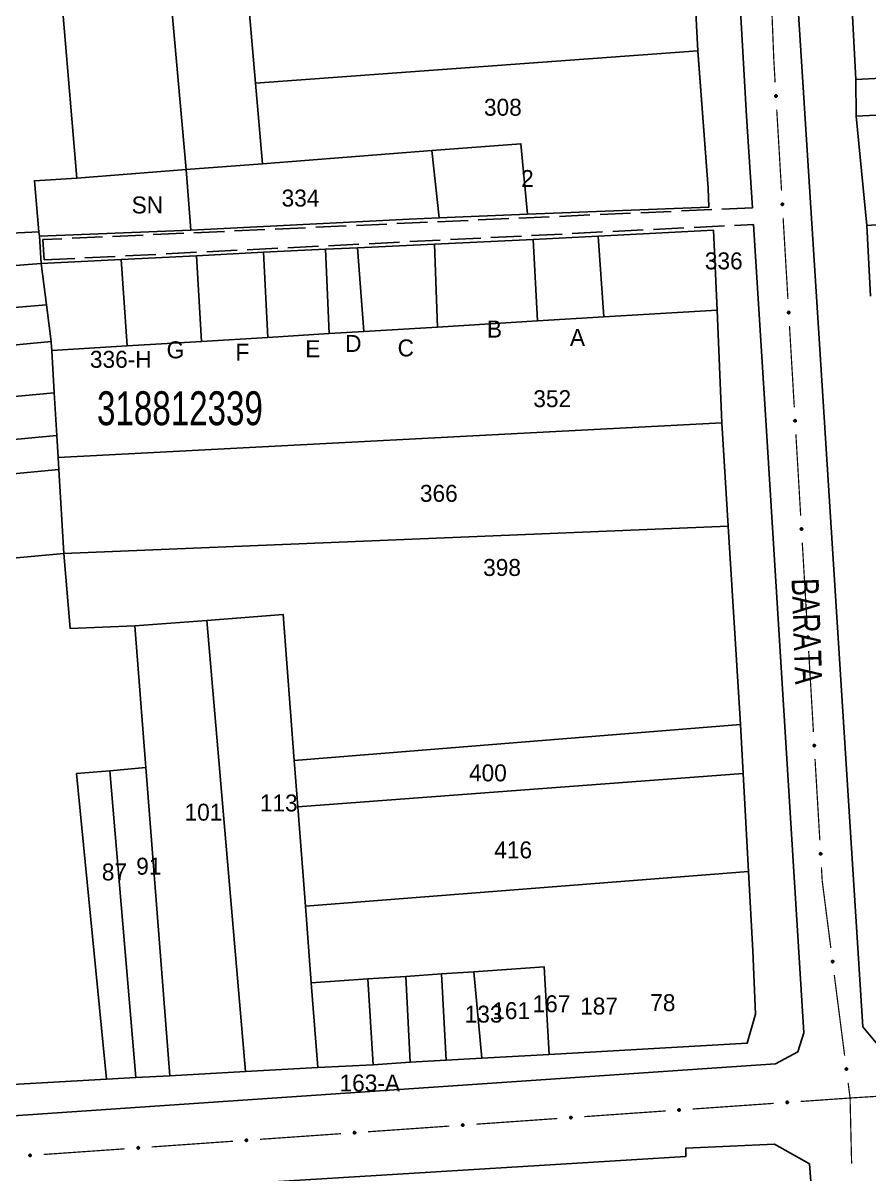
# Model space of a CAD drawing. Extents: x 201053 to 202535, y 4855063 to 4857394.
# Drawn here: x 201298.6 to 201423.5, y 4856446.8 to 4856616.6 of the extents above; entities that cross this region are included whole.
import ezdxf
from ezdxf.enums import TextEntityAlignment as Align

# ---------------------------------------------------------------- set-up
doc = ezdxf.new("R2010")
doc.units = 0
doc.header["$LTSCALE"] = 1.5
doc.header["$MEASUREMENT"] = 0
doc.linetypes.add('TRACO_11', pattern=[8, 3, -1, 3, -1])
for name, color, linetype in [('CD_MALHA_LOTES', 7, 'CONTINUOUS'), ('CD_TXT_QUADRA', 2, 'CONTINUOUS'), ('RU-QUADRA', 210, 'CONTINUOUS'), ('SV-EIXO-RUA-PAV', 20, 'CONTINUOUS'), ('SV-RUA-PAVIM', 7, 'CONTINUOUS'), ('SV-TXT-RUA-PAV', 7, 'CONTINUOUS'), ('Th_NmrPort', 7, 'CONTINUOUS')]:
    doc.layers.add(name, color=color, linetype=linetype)
doc.styles.add('ARIAL', font='ARIAL.SHX')

msp = doc.modelspace()

# ---------------------------------------------------------------- linework, layer by layer
at = {"layer": 'CD_MALHA_LOTES', "linetype": 'Continuous', "flags": 128}
for points in [[(201322.7, 4856594.93), (201316.89, 4856659.83)], [(201397.04, 4856635.07), (201398.23, 4856612.47)], [(201306.59, 4856593.69), (201303.69, 4856628.16)], [(201332.95, 4856607.68), (201331.08, 4856629.34)], [(201421.55, 4856608.23), (201420.93, 4856619.47)], [(201332.95, 4856607.68), (201398.23, 4856612.47)], [(201398.23, 4856612.47), (201398.23, 4856612.43), (201399.73, 4856592.2), (201399.86, 4856589.42), (201373.09, 4856588.35)], [(201421.55, 4856608.23), (201487.4, 4856611.66)], [(201333.98, 4856595.81), (201332.95, 4856607.68)], [(201421.58, 4856602.83), (201421.55, 4856608.23)], [(201421.58, 4856602.83), (201487.72, 4856606.1)], [(201423.13, 4856586.71), (201421.58, 4856602.83)], [(201358.95, 4856597.74), (201333.98, 4856595.81)], [(201358.95, 4856597.74), (201372.1, 4856598.75), (201373.09, 4856588.35)], [(201360.04, 4856587.82), (201358.95, 4856597.74)], [(201322.7, 4856594.93), (201333.98, 4856595.81)], [(201322.7, 4856594.93), (201306.59, 4856593.69)], [(201323.38, 4856586.02), (201322.7, 4856594.93)], [(201300.95, 4856585.78), (201300.31, 4856593.3), (201306.59, 4856593.69)], [(201423.13, 4856586.71), (201521.69, 4856593.53)], [(201360.04, 4856587.82), (201355.64, 4856587.65), (201323.38, 4856586.02)], [(201373.09, 4856588.35), (201360.04, 4856587.82)], [(201272.94, 4856584.42), (201300.95, 4856585.78)], [(201300.95, 4856585.78), (201301.05, 4856585.1)], [(201383.51, 4856585.1), (201400.54, 4856585.98), (201401.05, 4856574.21)], [(201423.71, 4856576.25), (201423.13, 4856586.71)], [(201301.05, 4856585.1), (201301.3, 4856581.09)], [(201347.99, 4856583.42), (201359.37, 4856583.96)], [(201359.37, 4856583.96), (201373.94, 4856584.65)], [(201359.82, 4856571.71), (201359.37, 4856583.96)], [(201373.94, 4856584.65), (201383.51, 4856585.1)], [(201374.58, 4856572.61), (201373.94, 4856584.65)], [(201384.32, 4856573.2), (201383.51, 4856585.1)], [(201313.13, 4856581.68), (201324.23, 4856582.24)], [(201324.23, 4856582.24), (201334.1, 4856582.74)], [(201324.96, 4856569.59), (201324.23, 4856582.24)], [(201334.1, 4856582.74), (201343.27, 4856583.2)], [(201334.74, 4856570.19), (201334.1, 4856582.74)], [(201343.27, 4856583.2), (201347.99, 4856583.42)], [(201343.83, 4856570.74), (201343.27, 4856583.2)], [(201348.95, 4856571.05), (201347.99, 4856583.42)], [(201301.3, 4856581.09), (201197.96, 4856573.07)], [(201301.3, 4856581.09), (201313.13, 4856581.68)], [(201302.08, 4856574.99), (201301.3, 4856581.09)], [(201314.03, 4856568.93), (201313.13, 4856581.68)], [(201198.73, 4856566.38), (201302.08, 4856574.99)], [(201302.77, 4856569.6), (201302.08, 4856574.99)], [(201401.05, 4856574.21), (201384.32, 4856573.2)], [(201401.05, 4856574.21), (201401.77, 4856557.6)], [(201374.58, 4856572.61), (201359.82, 4856571.71)], [(201384.32, 4856573.2), (201374.58, 4856572.61)], [(201334.74, 4856570.19), (201324.96, 4856569.59)], [(201343.83, 4856570.74), (201334.74, 4856570.19)], [(201348.95, 4856571.05), (201343.83, 4856570.74)], [(201359.82, 4856571.71), (201348.95, 4856571.05)], [(201199.51, 4856559.68), (201302.77, 4856569.6)], [(201302.87, 4856568.25), (201302.8, 4856569.38), (201302.77, 4856569.6)], [(201302.87, 4856568.25), (201314.03, 4856568.93)], [(201324.96, 4856569.59), (201314.03, 4856568.93)], [(201303.24, 4856562.02), (201302.87, 4856568.25)], [(201200.33, 4856552.45), (201303.24, 4856562.02)], [(201303.62, 4856555.69), (201303.24, 4856562.02)], [(201303.82, 4856552.46), (201401.77, 4856557.6)], [(201401.77, 4856557.6), (201402.7, 4856542.33)], [(201200.9, 4856546.1), (201303.62, 4856555.69)], [(201303.82, 4856552.46), (201303.62, 4856555.69)], [(201303.93, 4856550.68), (201303.82, 4856552.46)], [(201201.36, 4856540.93), (201303.93, 4856550.68)], [(201304.67, 4856538.28), (201303.93, 4856550.68)], [(201304.67, 4856538.28), (201402.7, 4856542.33)], [(201402.7, 4856542.33), (201404.49, 4856513.07)], [(201202.44, 4856528.95), (201304.67, 4856538.28)], [(201315.13, 4856527.62), (201305.61, 4856527.22), (201304.67, 4856538.28)], [(201315.13, 4856527.62), (201325.78, 4856528.43)], [(201325.78, 4856528.43), (201337.04, 4856529.29), (201338.67, 4856507.75)], [(201331.45, 4856461.86), (201325.78, 4856528.43)], [(201316.74, 4856506.7), (201315.13, 4856527.62)], [(201338.67, 4856507.75), (201404.49, 4856513.07)], [(201404.49, 4856513.07), (201404.88, 4856505.84)], [(201339.19, 4856500.9), (201338.67, 4856507.75)], [(201310.96, 4856460.72), (201306.55, 4856505.83), (201311.45, 4856506.25)], [(201311.45, 4856506.25), (201316.74, 4856506.7)], [(201315.31, 4856460.97), (201311.45, 4856506.25)], [(201320.3, 4856461.24), (201316.74, 4856506.7)], [(201339.19, 4856500.9), (201404.88, 4856505.84)], [(201404.88, 4856505.84), (201405.68, 4856491.39)], [(201340.3, 4856486.26), (201339.19, 4856500.9)], [(201340.3, 4856486.26), (201405.68, 4856491.39)], [(201405.68, 4856491.39), (201406.32, 4856479.69), (201406.73, 4856470.35), (201405.5, 4856466.03), (201376.29, 4856464.39)], [(201341.16, 4856474.95), (201340.3, 4856486.26)], [(201365.16, 4856476.59), (201375.55, 4856477.3), (201376.29, 4856464.39)], [(201341.16, 4856474.95), (201349.51, 4856475.52)], [(201349.51, 4856475.52), (201355.12, 4856475.91)], [(201350.29, 4856462.87), (201349.51, 4856475.52)], [(201355.12, 4856475.91), (201360.39, 4856476.26)], [(201355.77, 4856463.24), (201355.12, 4856475.91)], [(201360.39, 4856476.26), (201365.16, 4856476.59)], [(201361.1, 4856463.53), (201360.39, 4856476.26)], [(201366.34, 4856463.83), (201365.16, 4856476.59)], [(201342.13, 4856462.47), (201341.16, 4856474.95)], [(201355.77, 4856463.24), (201350.29, 4856462.87)], [(201361.1, 4856463.53), (201355.77, 4856463.24)], [(201366.34, 4856463.83), (201361.1, 4856463.53)], [(201376.29, 4856464.39), (201366.34, 4856463.83)], [(201331.45, 4856461.86), (201320.3, 4856461.24)], [(201342.13, 4856462.47), (201331.45, 4856461.86)], [(201350.29, 4856462.87), (201342.13, 4856462.47)], [(201310.96, 4856460.72), (201276.22, 4856458.77)], [(201315.31, 4856460.97), (201310.96, 4856460.72)], [(201320.3, 4856461.24), (201315.31, 4856460.97)]]:
    msp.add_lwpolyline(points, dxfattribs=at)
at = {"layer": 'CD_MALHA_LOTES', "linetype": 'Continuous'}
msp.add_lwpolyline([(201323.38, 4856586.02), (201301.05, 4856585.1)], dxfattribs=at)
at = {"layer": 'RU-QUADRA', "linetype": 'Continuous', "flags": 128}
for points in [[(201397.04, 4856635.07), (201398.23, 4856612.47), (201399.73, 4856592.2), (201399.86, 4856589.42), (201373.09, 4856588.35), (201360.04, 4856587.82), (201355.64, 4856587.65), (201323.38, 4856586.02), (201301.05, 4856585.1), (201301.3, 4856581.09), (201313.13, 4856581.68), (201324.23, 4856582.24), (201334.1, 4856582.74), (201343.27, 4856583.2), (201347.99, 4856583.42), (201359.37, 4856583.96), (201373.94, 4856584.65), (201383.51, 4856585.1), (201400.54, 4856585.98), (201401.05, 4856574.21), (201401.77, 4856557.6), (201402.7, 4856542.33), (201404.49, 4856513.07), (201404.88, 4856505.84), (201405.68, 4856491.39), (201406.32, 4856479.69), (201406.73, 4856470.35), (201405.5, 4856466.03), (201376.29, 4856464.39), (201366.34, 4856463.83), (201361.1, 4856463.53), (201355.77, 4856463.24), (201350.29, 4856462.87), (201342.13, 4856462.47), (201331.45, 4856461.86), (201320.3, 4856461.24), (201315.31, 4856460.97), (201310.96, 4856460.72), (201276.22, 4856458.77)], [(201423.71, 4856576.25), (201423.13, 4856586.71), (201421.58, 4856602.83), (201421.55, 4856608.23), (201420.93, 4856619.47)]]:
    msp.add_lwpolyline(points, dxfattribs=at)
at = {"layer": 'SV-EIXO-RUA-PAV', "const_width": 0.18}
for points in [[(201409.083968, 4856619.77759), (201409.401266, 4856611.783885)], [(201409.401266, 4856611.783885), (201409.43, 4856611.06)], [(201409.43, 4856611.06), (201409.622837, 4856607.790136)], [(201409.858325, 4856603.797074), (201410.564787, 4856591.817888)], [(201410.800275, 4856587.824825), (201411.506737, 4856575.845639)], [(201411.742224, 4856571.852577), (201412.448687, 4856559.87339)], [(201412.684174, 4856555.880328), (201413.390636, 4856543.901141)], [(201413.626124, 4856539.908079), (201414.332586, 4856527.928893)], [(201414.568074, 4856523.93583), (201415.274536, 4856511.956644)], [(201415.510023, 4856507.963582), (201416.216486, 4856495.984395)], [(201416.451973, 4856491.991333), (201416.569717, 4856489.994802)], [(201416.569717, 4856489.994802), (201416.57, 4856489.99)], [(201416.57, 4856489.99), (201417.842125, 4856480.076095)], [(201418.351219, 4856476.108624), (201419.878503, 4856464.206212)], [(201420.387598, 4856460.238742), (201420.642146, 4856458.255007)], [(201413.401854, 4856457.450324), (201420.384753, 4856457.939326)], [(201420.384753, 4856457.939326), (201420.68, 4856457.96)], [(201420.642146, 4856458.255007), (201420.68, 4856457.96)], [(201420.68, 4856457.96), (201425.374891, 4856458.253084)], [(201420.68, 4856457.96), (201420.909012, 4856448.260128)], [(201397.440943, 4856456.332607), (201409.411626, 4856457.170895)], [(201365.519119, 4856454.097173), (201377.489803, 4856454.935461)], [(201381.480031, 4856455.21489), (201393.450715, 4856456.053178)], [(201349.558207, 4856452.979455), (201361.528891, 4856453.817743)], [(201317.636383, 4856450.744021), (201329.607067, 4856451.582309)], [(201333.597295, 4856451.861738), (201345.567979, 4856452.700026)], [(201301.675471, 4856449.626304), (201313.646155, 4856450.464592)]]:
    msp.add_lwpolyline(points, dxfattribs=at)
at = {"layer": 'SV-EIXO-RUA-PAV'}
for points in [[(201409.842012, 4856605.943517), (201409.879028, 4856605.911551), (201409.904305, 4856605.876508), (201409.916975, 4856605.841213), (201409.920038, 4856605.807104), (201409.919242, 4856605.771856), (201409.910599, 4856605.736496), (201409.892312, 4856605.699375), (201409.860506, 4856605.662018), (201409.822907, 4856605.638483), (201409.788968, 4856605.624211), (201409.753585, 4856605.618968), (201409.719357, 4856605.620316), (201409.682923, 4856605.630508), (201409.645486, 4856605.649407), (201409.608696, 4856605.682298), (201409.584151, 4856605.716823), (201409.572792, 4856605.751284), (201409.567747, 4856605.786889), (201409.568991, 4856605.822865), (201409.577676, 4856605.857526), (201409.596772, 4856605.895186), (201409.629717, 4856605.931067), (201409.663872, 4856605.955941), (201409.698164, 4856605.967781), (201409.733329, 4856605.971958), (201409.768692, 4856605.971589), (201409.804599, 4856605.964381), (201409.842012, 4856605.943517)], [(201410.783962, 4856589.971268), (201410.820978, 4856589.939302), (201410.846255, 4856589.90426), (201410.858925, 4856589.868964), (201410.861988, 4856589.834855), (201410.861192, 4856589.799607), (201410.852548, 4856589.764247), (201410.834262, 4856589.727126), (201410.802456, 4856589.689769), (201410.764857, 4856589.666235), (201410.730918, 4856589.651962), (201410.695535, 4856589.64672), (201410.661306, 4856589.648067), (201410.624873, 4856589.65826), (201410.587436, 4856589.677158), (201410.550646, 4856589.71005), (201410.5261, 4856589.744574), (201410.514742, 4856589.779036), (201410.509697, 4856589.81464), (201410.510941, 4856589.850616), (201410.519626, 4856589.885277), (201410.538722, 4856589.922937), (201410.571666, 4856589.958819), (201410.605821, 4856589.983693), (201410.640114, 4856589.995532), (201410.675279, 4856589.999709), (201410.710642, 4856589.999341), (201410.746549, 4856589.992132), (201410.783962, 4856589.971268)], [(201411.725911, 4856573.99902), (201411.762928, 4856573.967053), (201411.788204, 4856573.932011), (201411.800874, 4856573.896715), (201411.803938, 4856573.862607), (201411.803141, 4856573.827359), (201411.794498, 4856573.791998), (201411.776212, 4856573.754877), (201411.744406, 4856573.71752), (201411.706806, 4856573.693986), (201411.672868, 4856573.679713), (201411.637485, 4856573.674471), (201411.603256, 4856573.675818), (201411.566823, 4856573.686011), (201411.529385, 4856573.70491), (201411.492595, 4856573.737801), (201411.46805, 4856573.772326), (201411.456692, 4856573.806787), (201411.451647, 4856573.842392), (201411.452891, 4856573.878367), (201411.461575, 4856573.913029), (201411.480672, 4856573.950688), (201411.513616, 4856573.98657), (201411.547771, 4856574.011444), (201411.582064, 4856574.023283), (201411.617229, 4856574.027461), (201411.652592, 4856574.027092), (201411.688498, 4856574.019883), (201411.725911, 4856573.99902)], [(201412.667861, 4856558.026771), (201412.704877, 4856557.994805), (201412.730154, 4856557.959762), (201412.742824, 4856557.924467), (201412.745887, 4856557.890358), (201412.745091, 4856557.85511), (201412.736448, 4856557.81975), (201412.718162, 4856557.782629), (201412.686356, 4856557.745271), (201412.648756, 4856557.721737), (201412.614817, 4856557.707464), (201412.579435, 4856557.702222), (201412.545206, 4856557.703569), (201412.508773, 4856557.713762), (201412.471335, 4856557.732661), (201412.434545, 4856557.765552), (201412.41, 4856557.800077), (201412.398641, 4856557.834538), (201412.393597, 4856557.870143), (201412.394841, 4856557.906118), (201412.403525, 4856557.94078), (201412.422621, 4856557.978439), (201412.455566, 4856558.014321), (201412.489721, 4856558.039195), (201412.524013, 4856558.051034), (201412.559178, 4856558.055212), (201412.594541, 4856558.054843), (201412.630448, 4856558.047635), (201412.667861, 4856558.026771)], [(201413.609811, 4856542.054522), (201413.646827, 4856542.022556), (201413.672104, 4856541.987513), (201413.684774, 4856541.952218), (201413.687837, 4856541.918109), (201413.687041, 4856541.882861), (201413.678398, 4856541.847501), (201413.660111, 4856541.81038), (201413.628305, 4856541.773023), (201413.590706, 4856541.749488), (201413.556767, 4856541.735216), (201413.521384, 4856541.729973), (201413.487156, 4856541.731321), (201413.450722, 4856541.741513), (201413.413285, 4856541.760412), (201413.376495, 4856541.793303), (201413.35195, 4856541.827828), (201413.340591, 4856541.862289), (201413.335546, 4856541.897894), (201413.33679, 4856541.93387), (201413.345475, 4856541.968531), (201413.364571, 4856542.006191), (201413.397516, 4856542.042072), (201413.431671, 4856542.066946), (201413.465963, 4856542.078786), (201413.501128, 4856542.082963), (201413.536491, 4856542.082594), (201413.572398, 4856542.075386), (201413.609811, 4856542.054522)], [(201414.551761, 4856526.082273), (201414.588777, 4856526.050307), (201414.614054, 4856526.015264), (201414.626724, 4856525.979969), (201414.629787, 4856525.94586), (201414.628991, 4856525.910612), (201414.620347, 4856525.875252), (201414.602061, 4856525.838131), (201414.570255, 4856525.800774), (201414.532656, 4856525.77724), (201414.498717, 4856525.762967), (201414.463334, 4856525.757725), (201414.429105, 4856525.759072), (201414.392672, 4856525.769265), (201414.355235, 4856525.788163), (201414.318445, 4856525.821055), (201414.293899, 4856525.855579), (201414.282541, 4856525.89004), (201414.277496, 4856525.925645), (201414.27874, 4856525.961621), (201414.287425, 4856525.996282), (201414.306521, 4856526.033942), (201414.339465, 4856526.069824), (201414.37362, 4856526.094697), (201414.407913, 4856526.106537), (201414.443078, 4856526.110714), (201414.478441, 4856526.110346), (201414.514348, 4856526.103137), (201414.551761, 4856526.082273)], [(201415.49371, 4856510.110025), (201415.530727, 4856510.078058), (201415.556003, 4856510.043016), (201415.568673, 4856510.00772), (201415.571737, 4856509.973612), (201415.57094, 4856509.938364), (201415.562297, 4856509.903003), (201415.544011, 4856509.865882), (201415.512205, 4856509.828525), (201415.474605, 4856509.804991), (201415.440667, 4856509.790718), (201415.405284, 4856509.785476), (201415.371055, 4856509.786823), (201415.334622, 4856509.797016), (201415.297184, 4856509.815915), (201415.260394, 4856509.848806), (201415.235849, 4856509.883331), (201415.224491, 4856509.917792), (201415.219446, 4856509.953396), (201415.22069, 4856509.989372), (201415.229374, 4856510.024034), (201415.248471, 4856510.061693), (201415.281415, 4856510.097575), (201415.31557, 4856510.122449), (201415.349863, 4856510.134288), (201415.385028, 4856510.138466), (201415.420391, 4856510.138097), (201415.456297, 4856510.130888), (201415.49371, 4856510.110025)], [(201416.43566, 4856494.137776), (201416.472676, 4856494.10581), (201416.497953, 4856494.070767), (201416.510623, 4856494.035472), (201416.513686, 4856494.001363), (201416.51289, 4856493.966115), (201416.504247, 4856493.930755), (201416.485961, 4856493.893634), (201416.454155, 4856493.856276), (201416.416555, 4856493.832742), (201416.382616, 4856493.818469), (201416.347234, 4856493.813227), (201416.313005, 4856493.814574), (201416.276572, 4856493.824767), (201416.239134, 4856493.843666), (201416.202344, 4856493.876557), (201416.177799, 4856493.911082), (201416.16644, 4856493.945543), (201416.161396, 4856493.981148), (201416.16264, 4856494.017123), (201416.171324, 4856494.051785), (201416.19042, 4856494.089444), (201416.223365, 4856494.125326), (201416.25752, 4856494.1502), (201416.291812, 4856494.162039), (201416.326977, 4856494.166217), (201416.36234, 4856494.165848), (201416.398247, 4856494.158639), (201416.43566, 4856494.137776)], [(201418.187571, 4856478.248882), (201418.226694, 4856478.219532), (201418.254317, 4856478.186308), (201418.269381, 4856478.151966), (201418.274779, 4856478.118148), (201418.276404, 4856478.082928), (201418.270209, 4856478.047058), (201418.254515, 4856478.008769), (201418.225349, 4856477.969316), (201418.189454, 4856477.943256), (201418.156575, 4856477.926687), (201418.121636, 4856477.919027), (201418.087396, 4856477.918021), (201418.050349, 4856477.925689), (201418.011702, 4856477.941972), (201417.97274, 4856477.97226), (201417.945882, 4856478.005018), (201417.932185, 4856478.038618), (201417.924707, 4856478.073792), (201417.923478, 4856478.109768), (201417.929762, 4856478.144944), (201417.946228, 4856478.183826), (201417.976631, 4856478.221885), (201418.008997, 4856478.249045), (201418.042396, 4856478.263211), (201418.077191, 4856478.269793), (201418.112496, 4856478.271854), (201418.148813, 4856478.267127), (201418.187571, 4856478.248882)], [(201420.223949, 4856462.378999), (201420.263073, 4856462.34965), (201420.290696, 4856462.316426), (201420.30576, 4856462.282084), (201420.311158, 4856462.248266), (201420.312783, 4856462.213046), (201420.306588, 4856462.177176), (201420.290894, 4856462.138887), (201420.261728, 4856462.099434), (201420.225833, 4856462.073374), (201420.192954, 4856462.056804), (201420.158015, 4856462.049145), (201420.123775, 4856462.048139), (201420.086727, 4856462.055806), (201420.048081, 4856462.07209), (201420.009119, 4856462.102378), (201419.982261, 4856462.135136), (201419.968564, 4856462.168736), (201419.961086, 4856462.20391), (201419.959857, 4856462.239886), (201419.966141, 4856462.275062), (201419.982607, 4856462.313944), (201420.01301, 4856462.352003), (201420.045376, 4856462.379163), (201420.078775, 4856462.393329), (201420.11357, 4856462.399911), (201420.148875, 4856462.401971), (201420.185192, 4856462.397245), (201420.223949, 4856462.378999)], [(201395.294809, 4856456.292667), (201395.326366, 4856456.330033), (201395.361128, 4856456.355694), (201395.396282, 4856456.368751), (201395.430355, 4856456.37219), (201395.46561, 4856456.371782), (201395.501063, 4856456.363528), (201395.538383, 4856456.345652), (201395.576088, 4856456.314259), (201395.600035, 4856456.276921), (201395.61468, 4856456.243141), (201395.620312, 4856456.207818), (201395.619341, 4856456.173577), (201395.60955, 4856456.137034), (201395.591065, 4856456.09939), (201395.558581, 4856456.06224), (201395.524328, 4856456.037317), (201395.489994, 4856456.02558), (201395.454447, 4856456.020143), (201395.41846, 4856456.020991), (201395.383705, 4856456.029294), (201395.345837, 4856456.047974), (201395.309595, 4856456.080522), (201395.284347, 4856456.114401), (201395.272131, 4856456.148561), (201395.267566, 4856456.183678), (201395.267546, 4856456.219043), (201395.274359, 4856456.255026), (201395.294809, 4856456.292667)], [(201411.255721, 4856457.410384), (201411.287278, 4856457.44775), (201411.32204, 4856457.473411), (201411.357194, 4856457.486469), (201411.391267, 4856457.489907), (201411.426522, 4856457.489499), (201411.461975, 4856457.481246), (201411.499295, 4856457.463369), (201411.537, 4856457.431976), (201411.560947, 4856457.394638), (201411.575592, 4856457.360859), (201411.581224, 4856457.325536), (201411.580253, 4856457.291294), (201411.570462, 4856457.254751), (201411.551977, 4856457.217108), (201411.519492, 4856457.179958), (201411.48524, 4856457.155034), (201411.450906, 4856457.143297), (201411.415359, 4856457.13786), (201411.379372, 4856457.138708), (201411.344617, 4856457.147011), (201411.306749, 4856457.165691), (201411.270507, 4856457.198239), (201411.245259, 4856457.232118), (201411.233043, 4856457.266278), (201411.228478, 4856457.301395), (201411.228458, 4856457.33676), (201411.235271, 4856457.372744), (201411.255721, 4856457.410384)], [(201379.333897, 4856455.17495), (201379.365454, 4856455.212315), (201379.400216, 4856455.237977), (201379.43537, 4856455.251034), (201379.469443, 4856455.254473), (201379.504698, 4856455.254065), (201379.540151, 4856455.245811), (201379.577471, 4856455.227935), (201379.615176, 4856455.196542), (201379.639123, 4856455.159204), (201379.653768, 4856455.125424), (201379.6594, 4856455.090101), (201379.658429, 4856455.05586), (201379.648638, 4856455.019316), (201379.630153, 4856454.981673), (201379.597669, 4856454.944523), (201379.563416, 4856454.919599), (201379.529082, 4856454.907862), (201379.493535, 4856454.902426), (201379.457548, 4856454.903274), (201379.422793, 4856454.911576), (201379.384926, 4856454.930257), (201379.348683, 4856454.962804), (201379.323435, 4856454.996683), (201379.311219, 4856455.030843), (201379.306654, 4856455.06596), (201379.306634, 4856455.101325), (201379.313447, 4856455.137309), (201379.333897, 4856455.17495)], [(201347.412074, 4856452.939515), (201347.44363, 4856452.976881), (201347.478393, 4856453.002542), (201347.513546, 4856453.0156), (201347.547619, 4856453.019038), (201347.582874, 4856453.01863), (201347.618327, 4856453.010377), (201347.655647, 4856452.9925), (201347.693352, 4856452.961107), (201347.717299, 4856452.923769), (201347.731945, 4856452.88999), (201347.737576, 4856452.854667), (201347.736606, 4856452.820425), (201347.726815, 4856452.783882), (201347.708329, 4856452.746239), (201347.675845, 4856452.709089), (201347.641592, 4856452.684165), (201347.607258, 4856452.672428), (201347.571711, 4856452.666991), (201347.535724, 4856452.667839), (201347.500969, 4856452.676142), (201347.463102, 4856452.694822), (201347.42686, 4856452.72737), (201347.401611, 4856452.761249), (201347.389395, 4856452.795409), (201347.384831, 4856452.830526), (201347.38481, 4856452.865891), (201347.391623, 4856452.901875), (201347.412074, 4856452.939515)], [(201363.372985, 4856454.057232), (201363.404542, 4856454.094598), (201363.439305, 4856454.120259), (201363.474458, 4856454.133317), (201363.508531, 4856454.136756), (201363.543786, 4856454.136347), (201363.579239, 4856454.128094), (201363.616559, 4856454.110217), (201363.654264, 4856454.078825), (201363.678211, 4856454.041486), (201363.692857, 4856454.007707), (201363.698488, 4856453.972384), (201363.697518, 4856453.938142), (201363.687726, 4856453.901599), (201363.669241, 4856453.863956), (201363.636757, 4856453.826806), (201363.602504, 4856453.801882), (201363.56817, 4856453.790145), (201363.532623, 4856453.784709), (201363.496636, 4856453.785557), (201363.461881, 4856453.793859), (201363.424014, 4856453.812539), (201363.387771, 4856453.845087), (201363.362523, 4856453.878966), (201363.350307, 4856453.913126), (201363.345743, 4856453.948243), (201363.345722, 4856453.983608), (201363.352535, 4856454.019592), (201363.372985, 4856454.057232)], [(201331.451162, 4856451.821798), (201331.482718, 4856451.859164), (201331.517481, 4856451.884825), (201331.552634, 4856451.897882), (201331.586707, 4856451.901321), (201331.621962, 4856451.900913), (201331.657415, 4856451.892659), (201331.694735, 4856451.874783), (201331.73244, 4856451.84339), (201331.756387, 4856451.806052), (201331.771033, 4856451.772272), (201331.776664, 4856451.736949), (201331.775694, 4856451.702708), (201331.765903, 4856451.666165), (201331.747417, 4856451.628521), (201331.714933, 4856451.591371), (201331.68068, 4856451.566448), (201331.646346, 4856451.554711), (201331.610799, 4856451.549274), (201331.574812, 4856451.550122), (201331.540057, 4856451.558425), (201331.50219, 4856451.577105), (201331.465948, 4856451.609653), (201331.440699, 4856451.643532), (201331.428483, 4856451.677692), (201331.423919, 4856451.712809), (201331.423898, 4856451.748174), (201331.430711, 4856451.784157), (201331.451162, 4856451.821798)], [(201299.529338, 4856449.586363), (201299.560895, 4856449.623729), (201299.595657, 4856449.64939), (201299.630811, 4856449.662448), (201299.664884, 4856449.665887), (201299.700138, 4856449.665478), (201299.735592, 4856449.657225), (201299.772912, 4856449.639348), (201299.810617, 4856449.607956), (201299.834564, 4856449.570617), (201299.849209, 4856449.536838), (201299.85484, 4856449.501515), (201299.85387, 4856449.467273), (201299.844079, 4856449.43073), (201299.825593, 4856449.393087), (201299.793109, 4856449.355937), (201299.758857, 4856449.331013), (201299.724523, 4856449.319276), (201299.688976, 4856449.313839), (201299.652988, 4856449.314688), (201299.618234, 4856449.32299), (201299.580366, 4856449.34167), (201299.544124, 4856449.374218), (201299.518876, 4856449.408097), (201299.506659, 4856449.442257), (201299.502095, 4856449.477374), (201299.502074, 4856449.512739), (201299.508887, 4856449.548723), (201299.529338, 4856449.586363)], [(201315.49025, 4856450.704081), (201315.521807, 4856450.741446), (201315.556569, 4856450.767108), (201315.591723, 4856450.780165), (201315.625796, 4856450.783604), (201315.66105, 4856450.783196), (201315.696503, 4856450.774942), (201315.733823, 4856450.757066), (201315.771529, 4856450.725673), (201315.795475, 4856450.688334), (201315.810121, 4856450.654555), (201315.815752, 4856450.619232), (201315.814782, 4856450.584991), (201315.804991, 4856450.548447), (201315.786505, 4856450.510804), (201315.754021, 4856450.473654), (201315.719769, 4856450.44873), (201315.685435, 4856450.436993), (201315.649888, 4856450.431557), (201315.6139, 4856450.432405), (201315.579145, 4856450.440707), (201315.541278, 4856450.459388), (201315.505036, 4856450.491935), (201315.479787, 4856450.525814), (201315.467571, 4856450.559974), (201315.463007, 4856450.595091), (201315.462986, 4856450.630456), (201315.469799, 4856450.66644), (201315.49025, 4856450.704081)]]:
    msp.add_lwpolyline(points, close=True, dxfattribs=at)
for points in [[(201409.568991, 4856605.822865), (201409.584151, 4856605.716823)], [(201409.574224, 4856605.8359), (201409.595557, 4856605.705937)], [(201409.577676, 4856605.857526), (201409.608696, 4856605.682298)], [(201409.589923, 4856605.870999), (201409.626171, 4856605.67357)], [(201409.596772, 4856605.895186), (201409.645486, 4856605.649407)], [(201409.614998, 4856605.909383), (201409.663515, 4856605.642967)], [(201409.629717, 4856605.931067), (201409.682923, 4856605.630508)], [(201409.645922, 4856605.941279), (201409.699814, 4856605.630072)], [(201409.663872, 4856605.955941), (201409.719357, 4856605.620316)], [(201409.680454, 4856605.958351), (201409.735793, 4856605.622625)], [(201409.698164, 4856605.967781), (201409.753585, 4856605.618968)], [(201409.715469, 4856605.967251), (201409.768565, 4856605.623191)], [(201409.733329, 4856605.971958), (201409.788968, 4856605.624211)], [(201409.752327, 4856605.968057), (201409.807425, 4856605.636418)], [(201409.768692, 4856605.971589), (201409.822907, 4856605.638483)], [(201409.786783, 4856605.963255), (201409.841877, 4856605.654852)], [(201409.804599, 4856605.964381), (201409.860506, 4856605.662018)], [(201409.82156, 4856605.953004), (201409.874324, 4856605.684104)], [(201409.842012, 4856605.943517), (201409.892312, 4856605.699375)], [(201409.861467, 4856605.925286), (201409.9006, 4856605.725293)], [(201409.879028, 4856605.911551), (201409.910599, 4856605.736496)], [(201409.893523, 4856605.891637), (201409.913414, 4856605.762955)], [(201409.904305, 4856605.876508), (201409.919242, 4856605.771856)], [(201410.510941, 4856589.850616), (201410.5261, 4856589.744574)], [(201410.516173, 4856589.863652), (201410.537507, 4856589.733688)], [(201410.519626, 4856589.885277), (201410.550646, 4856589.71005)], [(201410.531873, 4856589.89875), (201410.56812, 4856589.701321)], [(201410.538722, 4856589.922937), (201410.587436, 4856589.677158)], [(201410.556947, 4856589.937135), (201410.605464, 4856589.670718)], [(201410.571666, 4856589.958819), (201410.624873, 4856589.65826)], [(201410.587872, 4856589.96903), (201410.641764, 4856589.657823)], [(201410.605821, 4856589.983693), (201410.661306, 4856589.648067)], [(201410.622404, 4856589.986102), (201410.677742, 4856589.650376)], [(201410.640114, 4856589.995532), (201410.695535, 4856589.64672)], [(201410.657419, 4856589.995002), (201410.710515, 4856589.650942)], [(201410.675279, 4856589.999709), (201410.730918, 4856589.651962)], [(201410.694277, 4856589.995809), (201410.749374, 4856589.664169)], [(201410.710642, 4856589.999341), (201410.764857, 4856589.666235)], [(201410.728733, 4856589.991006), (201410.783826, 4856589.682604)], [(201410.746549, 4856589.992132), (201410.802456, 4856589.689769)], [(201410.763509, 4856589.980755), (201410.816274, 4856589.711855)], [(201410.783962, 4856589.971268), (201410.834262, 4856589.727126)], [(201410.803417, 4856589.953037), (201410.842549, 4856589.753045)], [(201410.820978, 4856589.939302), (201410.852548, 4856589.764247)], [(201410.835473, 4856589.919388), (201410.855364, 4856589.790706)], [(201410.846255, 4856589.90426), (201410.861192, 4856589.799607)], [(201411.452891, 4856573.878367), (201411.46805, 4856573.772326)], [(201411.458123, 4856573.891403), (201411.479457, 4856573.761439)], [(201411.461575, 4856573.913029), (201411.492595, 4856573.737801)], [(201411.473823, 4856573.926501), (201411.51007, 4856573.729072)], [(201411.480672, 4856573.950688), (201411.529385, 4856573.70491)], [(201411.498897, 4856573.964886), (201411.547414, 4856573.698469)], [(201411.513616, 4856573.98657), (201411.566823, 4856573.686011)], [(201411.529821, 4856573.996781), (201411.583714, 4856573.685574)], [(201411.547771, 4856574.011444), (201411.603256, 4856573.675818)], [(201411.564354, 4856574.013854), (201411.619692, 4856573.678128)], [(201411.582064, 4856574.023283), (201411.637485, 4856573.674471)], [(201411.599368, 4856574.022753), (201411.652464, 4856573.678693)], [(201411.617229, 4856574.027461), (201411.672868, 4856573.679713)], [(201411.636227, 4856574.02356), (201411.691324, 4856573.69192)], [(201411.652592, 4856574.027092), (201411.706806, 4856573.693986)], [(201411.670682, 4856574.018757), (201411.725776, 4856573.710355)], [(201411.688498, 4856574.019883), (201411.744406, 4856573.71752)], [(201411.705459, 4856574.008506), (201411.758223, 4856573.739606)], [(201411.725911, 4856573.99902), (201411.776212, 4856573.754877)], [(201411.745367, 4856573.980788), (201411.784499, 4856573.780796)], [(201411.762928, 4856573.967053), (201411.794498, 4856573.791998)], [(201411.777423, 4856573.947139), (201411.797314, 4856573.818458)], [(201411.788204, 4856573.932011), (201411.803141, 4856573.827359)], [(201412.394841, 4856557.906118), (201412.41, 4856557.800077)], [(201412.400073, 4856557.919154), (201412.421406, 4856557.78919)], [(201412.403525, 4856557.94078), (201412.434545, 4856557.765552)], [(201412.415773, 4856557.954252), (201412.45202, 4856557.756824)], [(201412.422621, 4856557.978439), (201412.471335, 4856557.732661)], [(201412.440847, 4856557.992637), (201412.489364, 4856557.72622)], [(201412.455566, 4856558.014321), (201412.508773, 4856557.713762)], [(201412.471771, 4856558.024533), (201412.525664, 4856557.713325)], [(201412.489721, 4856558.039195), (201412.545206, 4856557.703569)], [(201412.506304, 4856558.041605), (201412.561642, 4856557.705879)], [(201412.524013, 4856558.051034), (201412.579435, 4856557.702222)], [(201412.541318, 4856558.050504), (201412.594414, 4856557.706445)], [(201412.559178, 4856558.055212), (201412.614817, 4856557.707464)], [(201412.578177, 4856558.051311), (201412.633274, 4856557.719672)], [(201412.594541, 4856558.054843), (201412.648756, 4856557.721737)], [(201412.612632, 4856558.046509), (201412.667726, 4856557.738106)], [(201412.630448, 4856558.047635), (201412.686356, 4856557.745271)], [(201412.647409, 4856558.036258), (201412.700173, 4856557.767358)], [(201412.667861, 4856558.026771), (201412.718162, 4856557.782629)], [(201412.687317, 4856558.008539), (201412.726449, 4856557.808547)], [(201412.704877, 4856557.994805), (201412.736448, 4856557.81975)], [(201412.719373, 4856557.974891), (201412.739264, 4856557.846209)], [(201412.730154, 4856557.959762), (201412.745091, 4856557.85511)], [(201413.33679, 4856541.93387), (201413.35195, 4856541.827828)], [(201413.342023, 4856541.946905), (201413.363356, 4856541.816942)], [(201413.345475, 4856541.968531), (201413.376495, 4856541.793303)], [(201413.357722, 4856541.982004), (201413.39397, 4856541.784575)], [(201413.364571, 4856542.006191), (201413.413285, 4856541.760412)], [(201413.382797, 4856542.020388), (201413.431314, 4856541.753972)], [(201413.397516, 4856542.042072), (201413.450722, 4856541.741513)], [(201413.413721, 4856542.052284), (201413.467613, 4856541.741077)], [(201413.431671, 4856542.066946), (201413.487156, 4856541.731321)], [(201413.448253, 4856542.069356), (201413.503592, 4856541.73363)], [(201413.465963, 4856542.078786), (201413.521384, 4856541.729973)], [(201413.483268, 4856542.078256), (201413.536364, 4856541.734196)], [(201413.501128, 4856542.082963), (201413.556767, 4856541.735216)], [(201413.520126, 4856542.079062), (201413.575224, 4856541.747423)], [(201413.536491, 4856542.082594), (201413.590706, 4856541.749488)], [(201413.554582, 4856542.07426), (201413.609676, 4856541.765857)], [(201413.572398, 4856542.075386), (201413.628305, 4856541.773023)], [(201413.589359, 4856542.064009), (201413.642123, 4856541.795109)], [(201413.609811, 4856542.054522), (201413.660111, 4856541.81038)], [(201413.629266, 4856542.036291), (201413.668399, 4856541.836298)], [(201413.646827, 4856542.022556), (201413.678398, 4856541.847501)], [(201413.661322, 4856542.002642), (201413.681213, 4856541.87396)], [(201413.672104, 4856541.987513), (201413.687041, 4856541.882861)], [(201414.27874, 4856525.961621), (201414.293899, 4856525.855579)], [(201414.283972, 4856525.974657), (201414.305306, 4856525.844693)], [(201414.287425, 4856525.996282), (201414.318445, 4856525.821055)], [(201414.299672, 4856526.009755), (201414.335919, 4856525.812326)], [(201414.306521, 4856526.033942), (201414.355235, 4856525.788163)], [(201414.324746, 4856526.04814), (201414.373263, 4856525.781723)], [(201414.339465, 4856526.069824), (201414.392672, 4856525.769265)], [(201414.355671, 4856526.080035), (201414.409563, 4856525.768828)], [(201414.37362, 4856526.094697), (201414.429105, 4856525.759072)], [(201414.390203, 4856526.097107), (201414.445541, 4856525.761381)], [(201414.407913, 4856526.106537), (201414.463334, 4856525.757725)], [(201414.425217, 4856526.106007), (201414.478314, 4856525.761947)], [(201414.443078, 4856526.110714), (201414.498717, 4856525.762967)], [(201414.462076, 4856526.106814), (201414.517173, 4856525.775174)], [(201414.478441, 4856526.110346), (201414.532656, 4856525.77724)], [(201414.496532, 4856526.102011), (201414.551625, 4856525.793609)], [(201414.514348, 4856526.103137), (201414.570255, 4856525.800774)], [(201414.531308, 4856526.09176), (201414.584073, 4856525.82286)], [(201414.551761, 4856526.082273), (201414.602061, 4856525.838131)], [(201414.571216, 4856526.064042), (201414.610348, 4856525.864049)], [(201414.588777, 4856526.050307), (201414.620347, 4856525.875252)], [(201414.603272, 4856526.030393), (201414.623163, 4856525.901711)], [(201414.614054, 4856526.015264), (201414.628991, 4856525.910612)], [(201415.22069, 4856509.989372), (201415.235849, 4856509.883331)], [(201415.225922, 4856510.002408), (201415.247256, 4856509.872444)], [(201415.229374, 4856510.024034), (201415.260394, 4856509.848806)], [(201415.241622, 4856510.037506), (201415.277869, 4856509.840077)], [(201415.248471, 4856510.061693), (201415.297184, 4856509.815915)], [(201415.266696, 4856510.075891), (201415.315213, 4856509.809474)], [(201415.281415, 4856510.097575), (201415.334622, 4856509.797016)], [(201415.29762, 4856510.107786), (201415.351513, 4856509.796579)], [(201415.31557, 4856510.122449), (201415.371055, 4856509.786823)], [(201415.332153, 4856510.124859), (201415.387491, 4856509.789133)], [(201415.349863, 4856510.134288), (201415.405284, 4856509.785476)], [(201415.367167, 4856510.133758), (201415.420263, 4856509.789698)], [(201415.385028, 4856510.138466), (201415.440667, 4856509.790718)], [(201415.404026, 4856510.134565), (201415.459123, 4856509.802925)], [(201415.420391, 4856510.138097), (201415.474605, 4856509.804991)], [(201415.438481, 4856510.129762), (201415.493575, 4856509.82136)], [(201415.456297, 4856510.130888), (201415.512205, 4856509.828525)], [(201415.473258, 4856510.119511), (201415.526022, 4856509.850611)], [(201415.49371, 4856510.110025), (201415.544011, 4856509.865882)], [(201415.513166, 4856510.091793), (201415.552298, 4856509.891801)], [(201415.530727, 4856510.078058), (201415.562297, 4856509.903003)], [(201415.545222, 4856510.058144), (201415.565113, 4856509.929463)], [(201415.556003, 4856510.043016), (201415.57094, 4856509.938364)], [(201416.16264, 4856494.017123), (201416.177799, 4856493.911082)], [(201416.167872, 4856494.030159), (201416.189205, 4856493.900195)], [(201416.171324, 4856494.051785), (201416.202344, 4856493.876557)], [(201416.183572, 4856494.065257), (201416.219819, 4856493.867829)], [(201416.19042, 4856494.089444), (201416.239134, 4856493.843666)], [(201416.208646, 4856494.103642), (201416.257163, 4856493.837225)], [(201416.223365, 4856494.125326), (201416.276572, 4856493.824767)], [(201416.23957, 4856494.135538), (201416.293463, 4856493.82433)], [(201416.25752, 4856494.1502), (201416.313005, 4856493.814574)], [(201416.274103, 4856494.15261), (201416.329441, 4856493.816884)], [(201416.291812, 4856494.162039), (201416.347234, 4856493.813227)], [(201416.309117, 4856494.161509), (201416.362213, 4856493.81745)], [(201416.326977, 4856494.166217), (201416.382616, 4856493.818469)], [(201416.345976, 4856494.162316), (201416.401073, 4856493.830677)], [(201416.36234, 4856494.165848), (201416.416555, 4856493.832742)], [(201416.380431, 4856494.157514), (201416.435525, 4856493.849111)], [(201416.398247, 4856494.158639), (201416.454155, 4856493.856276)], [(201416.415208, 4856494.147262), (201416.467972, 4856493.878362)], [(201416.43566, 4856494.137776), (201416.485961, 4856493.893634)], [(201416.455116, 4856494.119544), (201416.494248, 4856493.919552)], [(201416.472676, 4856494.10581), (201416.504247, 4856493.930755)], [(201416.487172, 4856494.085896), (201416.507063, 4856493.957214)], [(201416.497953, 4856494.070767), (201416.51289, 4856493.966115)], [(201417.923478, 4856478.109768), (201417.945882, 4856478.005018)], [(201417.927803, 4856478.123133), (201417.958009, 4856477.99494)], [(201417.929762, 4856478.144944), (201417.97274, 4856477.97226)], [(201417.941056, 4856478.159226), (201417.990773, 4856477.964752)], [(201417.946228, 4856478.183826), (201418.011702, 4856477.941972)], [(201417.963435, 4856478.199242), (201418.03013, 4856477.936785)], [(201417.976631, 4856478.221885), (201418.050349, 4856477.925689)], [(201417.992097, 4856478.233185), (201418.06723, 4856477.926413)], [(201418.008997, 4856478.249045), (201418.087396, 4856477.918021)], [(201418.025376, 4856478.252588), (201418.103634, 4856477.921454)], [(201418.042396, 4856478.263211), (201418.121636, 4856477.919027)], [(201418.059696, 4856478.263871), (201418.13629, 4856477.924269)], [(201418.077191, 4856478.269793), (201418.156575, 4856477.926687)], [(201418.096413, 4856478.267206), (201418.17415, 4856477.940132)], [(201418.112496, 4856478.271854), (201418.189454, 4856477.943256)], [(201418.131117, 4856478.264781), (201418.207255, 4856477.960889)], [(201418.148813, 4856478.267127), (201418.225349, 4856477.969316)], [(201418.166515, 4856478.256942), (201418.237618, 4856477.992299)], [(201418.187571, 4856478.248882), (201418.254515, 4856478.008769)], [(201418.208232, 4856478.232029), (201418.261003, 4856478.035195)], [(201418.226694, 4856478.219532), (201418.270209, 4856478.047058)], [(201418.242523, 4856478.200661), (201418.271202, 4856478.073648)], [(201418.254317, 4856478.186308), (201418.276404, 4856478.082928)], [(201419.959857, 4856462.239886), (201419.982261, 4856462.135136)], [(201419.964182, 4856462.25325), (201419.994388, 4856462.125058)], [(201419.966141, 4856462.275062), (201420.009119, 4856462.102378)], [(201419.977435, 4856462.289344), (201420.027152, 4856462.09487)], [(201419.982607, 4856462.313944), (201420.048081, 4856462.07209)], [(201419.999814, 4856462.32936), (201420.066509, 4856462.066903)], [(201420.01301, 4856462.352003), (201420.086727, 4856462.055806)], [(201420.028476, 4856462.363303), (201420.103608, 4856462.05653)], [(201420.045376, 4856462.379163), (201420.123775, 4856462.048139)], [(201420.061755, 4856462.382706), (201420.140013, 4856462.051572)], [(201420.078775, 4856462.393329), (201420.158015, 4856462.049145)], [(201420.096075, 4856462.393988), (201420.172669, 4856462.054386)], [(201420.11357, 4856462.399911), (201420.192954, 4856462.056804)], [(201420.132791, 4856462.397324), (201420.210529, 4856462.07025)], [(201420.148875, 4856462.401971), (201420.225833, 4856462.073374)], [(201420.167495, 4856462.394899), (201420.243634, 4856462.091007)], [(201420.185192, 4856462.397245), (201420.261728, 4856462.099434)], [(201420.202894, 4856462.387059), (201420.273996, 4856462.122417)], [(201420.223949, 4856462.378999), (201420.290894, 4856462.138887)], [(201420.244611, 4856462.362147), (201420.297382, 4856462.165313)], [(201420.263073, 4856462.34965), (201420.306588, 4856462.177176)], [(201420.278901, 4856462.330778), (201420.307581, 4856462.203766)], [(201420.290696, 4856462.316426), (201420.312783, 4856462.213046)], [(201395.274359, 4856456.255026), (201395.576088, 4856456.314259)], [(201395.285548, 4856456.272112), (201395.553851, 4856456.327833)], [(201395.294809, 4856456.292667), (201395.538383, 4856456.345652)], [(201395.312825, 4856456.312322), (201395.512375, 4856456.353653)], [(201395.326366, 4856456.330033), (201395.501063, 4856456.363528)], [(201395.346119, 4856456.344746), (201395.474574, 4856456.366053)], [(201395.361128, 4856456.355694), (201395.46561, 4856456.371782)], [(201411.228458, 4856457.33676), (201411.560947, 4856457.394638)], [(201411.228478, 4856457.301395), (201411.575592, 4856457.360859)], [(201411.23217, 4856457.320435), (201411.563182, 4856457.37918)], [(201411.233043, 4856457.266278), (201411.581224, 4856457.325536)], [(201411.233382, 4856457.283587), (201411.576836, 4856457.340468)], [(201411.235271, 4856457.372744), (201411.537, 4856457.431976)], [(201411.236592, 4856457.354941), (201411.54437, 4856457.413427)], [(201411.242666, 4856457.248673), (201411.577763, 4856457.307704)], [(201411.245259, 4856457.232118), (201411.580253, 4856457.291294)], [(201411.24646, 4856457.389829), (201411.514763, 4856457.44555)], [(201411.255721, 4856457.410384), (201411.499295, 4856457.463369)], [(201411.260118, 4856457.214331), (201411.570713, 4856457.271646)], [(201411.270507, 4856457.198239), (201411.570462, 4856457.254751)], [(201411.273737, 4856457.430039), (201411.473287, 4856457.471371)], [(201411.287278, 4856457.44775), (201411.461975, 4856457.481246)], [(201411.292352, 4856457.183759), (201411.558218, 4856457.235206)], [(201411.306749, 4856457.165691), (201411.551977, 4856457.217108)], [(201411.307031, 4856457.462464), (201411.435486, 4856457.48377)], [(201411.32204, 4856457.473411), (201411.426522, 4856457.489499)], [(201411.33101, 4856457.159109), (201411.528028, 4856457.197528)], [(201411.344617, 4856457.147011), (201411.519492, 4856457.179958)], [(201411.366279, 4856457.143797), (201411.496, 4856457.16656)], [(201411.379372, 4856457.138708), (201411.48524, 4856457.155034)], [(201379.306634, 4856455.101325), (201379.639123, 4856455.159204)], [(201379.306654, 4856455.06596), (201379.653768, 4856455.125424)], [(201379.310346, 4856455.085), (201379.641359, 4856455.143745)], [(201379.311219, 4856455.030843), (201379.6594, 4856455.090101)], [(201379.311558, 4856455.048153), (201379.655013, 4856455.105033)], [(201379.313447, 4856455.137309), (201379.615176, 4856455.196542)], [(201379.314769, 4856455.119507), (201379.622546, 4856455.177992)], [(201379.320843, 4856455.013239), (201379.655939, 4856455.072269)], [(201379.323435, 4856454.996683), (201379.658429, 4856455.05586)], [(201379.324636, 4856455.154394), (201379.592939, 4856455.210115)], [(201379.333897, 4856455.17495), (201379.577471, 4856455.227935)], [(201379.338294, 4856454.978896), (201379.648889, 4856455.036211)], [(201379.348683, 4856454.962804), (201379.648638, 4856455.019316)], [(201379.351913, 4856455.194605), (201379.551463, 4856455.235936)], [(201379.365454, 4856455.212315), (201379.540151, 4856455.245811)], [(201379.370528, 4856454.948325), (201379.636394, 4856454.999772)], [(201379.384926, 4856454.930257), (201379.630153, 4856454.981673)], [(201379.385207, 4856455.227029), (201379.513662, 4856455.248335)], [(201379.400216, 4856455.237977), (201379.504698, 4856455.254065)], [(201379.409186, 4856454.923675), (201379.606204, 4856454.962093)], [(201379.422793, 4856454.911576), (201379.597669, 4856454.944523)], [(201379.444455, 4856454.908362), (201379.574176, 4856454.931125)], [(201379.457548, 4856454.903274), (201379.563416, 4856454.919599)], [(201395.267546, 4856456.219043), (201395.600035, 4856456.276921)], [(201395.267566, 4856456.183678), (201395.61468, 4856456.243141)], [(201395.271258, 4856456.202718), (201395.602271, 4856456.261462)], [(201395.272131, 4856456.148561), (201395.620312, 4856456.207818)], [(201395.27247, 4856456.16587), (201395.615924, 4856456.22275)], [(201395.275681, 4856456.237224), (201395.583458, 4856456.295709)], [(201395.281754, 4856456.130956), (201395.616851, 4856456.189987)], [(201395.284347, 4856456.114401), (201395.619341, 4856456.173577)], [(201395.299206, 4856456.096613), (201395.609801, 4856456.153928)], [(201395.309595, 4856456.080522), (201395.60955, 4856456.137034)], [(201395.33144, 4856456.066042), (201395.597306, 4856456.117489)], [(201395.345837, 4856456.047974), (201395.591065, 4856456.09939)], [(201395.370098, 4856456.041392), (201395.567116, 4856456.07981)], [(201395.383705, 4856456.029294), (201395.558581, 4856456.06224)], [(201395.405367, 4856456.02608), (201395.535088, 4856456.048842)], [(201395.41846, 4856456.020991), (201395.524328, 4856456.037317)], [(201347.38481, 4856452.865891), (201347.717299, 4856452.923769)], [(201347.391623, 4856452.901875), (201347.693352, 4856452.961107)], [(201347.392945, 4856452.884072), (201347.700722, 4856452.942558)], [(201347.402813, 4856452.91896), (201347.671115, 4856452.974681)], [(201347.412074, 4856452.939515), (201347.655647, 4856452.9925)], [(201347.43009, 4856452.95917), (201347.629639, 4856453.000502)], [(201347.44363, 4856452.976881), (201347.618327, 4856453.010377)], [(201347.463384, 4856452.991595), (201347.591839, 4856453.012901)], [(201347.478393, 4856453.002542), (201347.582874, 4856453.01863)], [(201363.345722, 4856453.983608), (201363.678211, 4856454.041486)], [(201363.345743, 4856453.948243), (201363.692857, 4856454.007707)], [(201363.349434, 4856453.967283), (201363.680447, 4856454.026028)], [(201363.350307, 4856453.913126), (201363.698488, 4856453.972384)], [(201363.350646, 4856453.930436), (201363.694101, 4856453.987316)], [(201363.352535, 4856454.019592), (201363.654264, 4856454.078825)], [(201363.353857, 4856454.001789), (201363.661634, 4856454.060275)], [(201363.359931, 4856453.895521), (201363.695027, 4856453.954552)], [(201363.362523, 4856453.878966), (201363.697518, 4856453.938142)], [(201363.363724, 4856454.036677), (201363.632027, 4856454.092398)], [(201363.372985, 4856454.057232), (201363.616559, 4856454.110217)], [(201363.377382, 4856453.861179), (201363.687977, 4856453.918494)], [(201363.387771, 4856453.845087), (201363.687726, 4856453.901599)], [(201363.391002, 4856454.076887), (201363.590551, 4856454.118219)], [(201363.404542, 4856454.094598), (201363.579239, 4856454.128094)], [(201363.409616, 4856453.830608), (201363.675483, 4856453.882054)], [(201363.424014, 4856453.812539), (201363.669241, 4856453.863956)], [(201363.424295, 4856454.109312), (201363.55275, 4856454.130618)], [(201363.439305, 4856454.120259), (201363.543786, 4856454.136347)], [(201363.448275, 4856453.805957), (201363.645292, 4856453.844376)], [(201363.461881, 4856453.793859), (201363.636757, 4856453.826806)], [(201363.483544, 4856453.790645), (201363.613264, 4856453.813408)], [(201363.496636, 4856453.785557), (201363.602504, 4856453.801882)], [(201331.423898, 4856451.748174), (201331.756387, 4856451.806052)], [(201331.423919, 4856451.712809), (201331.771033, 4856451.772272)], [(201331.42761, 4856451.731849), (201331.758623, 4856451.790593)], [(201331.428483, 4856451.677692), (201331.776664, 4856451.736949)], [(201331.428823, 4856451.695001), (201331.772277, 4856451.751881)], [(201331.430711, 4856451.784157), (201331.73244, 4856451.84339)], [(201331.432033, 4856451.766355), (201331.73981, 4856451.82484)], [(201331.438107, 4856451.660087), (201331.773203, 4856451.719118)], [(201331.440699, 4856451.643532), (201331.775694, 4856451.702708)], [(201331.441901, 4856451.801242), (201331.710204, 4856451.856964)], [(201331.451162, 4856451.821798), (201331.694735, 4856451.874783)], [(201331.455558, 4856451.625744), (201331.766153, 4856451.683059)], [(201331.465948, 4856451.609653), (201331.765903, 4856451.666165)], [(201331.469178, 4856451.841453), (201331.668727, 4856451.882784)], [(201331.482718, 4856451.859164), (201331.657415, 4856451.892659)], [(201331.487792, 4856451.595173), (201331.753659, 4856451.64662)], [(201331.50219, 4856451.577105), (201331.747417, 4856451.628521)], [(201331.502472, 4856451.873877), (201331.630927, 4856451.895184)], [(201331.517481, 4856451.884825), (201331.621962, 4856451.900913)], [(201331.526451, 4856451.570523), (201331.723469, 4856451.608941)], [(201331.540057, 4856451.558425), (201331.714933, 4856451.591371)], [(201331.56172, 4856451.55521), (201331.691441, 4856451.577973)], [(201331.574812, 4856451.550122), (201331.68068, 4856451.566448)], [(201347.384831, 4856452.830526), (201347.731945, 4856452.88999)], [(201347.388522, 4856452.849566), (201347.719535, 4856452.908311)], [(201347.389395, 4856452.795409), (201347.737576, 4856452.854667)], [(201347.389735, 4856452.812718), (201347.733189, 4856452.869599)], [(201347.399019, 4856452.777804), (201347.734115, 4856452.836835)], [(201347.401611, 4856452.761249), (201347.736606, 4856452.820425)], [(201347.41647, 4856452.743462), (201347.727065, 4856452.800777)], [(201347.42686, 4856452.72737), (201347.726815, 4856452.783882)], [(201347.448704, 4856452.71289), (201347.714571, 4856452.764337)], [(201347.463102, 4856452.694822), (201347.708329, 4856452.746239)], [(201347.487363, 4856452.68824), (201347.68438, 4856452.726659)], [(201347.500969, 4856452.676142), (201347.675845, 4856452.709089)], [(201347.522632, 4856452.672928), (201347.652353, 4856452.695691)], [(201347.535724, 4856452.667839), (201347.641592, 4856452.684165)], [(201299.502074, 4856449.512739), (201299.834564, 4856449.570617)], [(201299.502095, 4856449.477374), (201299.849209, 4856449.536838)], [(201299.505786, 4856449.496414), (201299.836799, 4856449.555159)], [(201299.508887, 4856449.548723), (201299.810617, 4856449.607956)], [(201299.510209, 4856449.53092), (201299.817987, 4856449.589406)], [(201299.520077, 4856449.565808), (201299.78838, 4856449.621529)], [(201299.529338, 4856449.586363), (201299.772912, 4856449.639348)], [(201299.547354, 4856449.606018), (201299.746904, 4856449.64735)], [(201299.560895, 4856449.623729), (201299.735592, 4856449.657225)], [(201299.580648, 4856449.638443), (201299.709103, 4856449.659749)], [(201299.595657, 4856449.64939), (201299.700138, 4856449.665478)], [(201315.462986, 4856450.630456), (201315.795475, 4856450.688334)], [(201315.463007, 4856450.595091), (201315.810121, 4856450.654555)], [(201315.466698, 4856450.614131), (201315.797711, 4856450.672876)], [(201315.467571, 4856450.559974), (201315.815752, 4856450.619232)], [(201315.467911, 4856450.577284), (201315.811365, 4856450.634164)], [(201315.469799, 4856450.66644), (201315.771529, 4856450.725673)], [(201315.471121, 4856450.648638), (201315.778899, 4856450.707123)], [(201315.477195, 4856450.54237), (201315.812292, 4856450.6014)], [(201315.479787, 4856450.525814), (201315.814782, 4856450.584991)], [(201315.480989, 4856450.683525), (201315.749292, 4856450.739246)], [(201315.49025, 4856450.704081), (201315.733823, 4856450.757066)], [(201315.494647, 4856450.508027), (201315.805242, 4856450.565342)], [(201315.505036, 4856450.491935), (201315.804991, 4856450.548447)], [(201315.508266, 4856450.723736), (201315.707815, 4856450.765067)], [(201315.521807, 4856450.741446), (201315.696503, 4856450.774942)], [(201315.52688, 4856450.477456), (201315.792747, 4856450.528903)], [(201315.541278, 4856450.459388), (201315.786505, 4856450.510804)], [(201315.54156, 4856450.75616), (201315.670015, 4856450.777466)], [(201315.556569, 4856450.767108), (201315.66105, 4856450.783196)], [(201315.565539, 4856450.452806), (201315.762557, 4856450.491224)], [(201315.579145, 4856450.440707), (201315.754021, 4856450.473654)], [(201315.600808, 4856450.437493), (201315.730529, 4856450.460256)], [(201315.6139, 4856450.432405), (201315.719769, 4856450.44873)], [(201299.506659, 4856449.442257), (201299.85484, 4856449.501515)], [(201299.506999, 4856449.459567), (201299.850453, 4856449.516447)], [(201299.516283, 4856449.424652), (201299.85138, 4856449.483683)], [(201299.518876, 4856449.408097), (201299.85387, 4856449.467273)], [(201299.533735, 4856449.39031), (201299.84433, 4856449.447625)], [(201299.544124, 4856449.374218), (201299.844079, 4856449.43073)], [(201299.565969, 4856449.359738), (201299.831835, 4856449.411185)], [(201299.580366, 4856449.34167), (201299.825593, 4856449.393087)], [(201299.604627, 4856449.335088), (201299.801645, 4856449.373507)], [(201299.618234, 4856449.32299), (201299.793109, 4856449.355937)], [(201299.639896, 4856449.319776), (201299.769617, 4856449.342539)], [(201299.652988, 4856449.314688), (201299.758857, 4856449.331013)]]:
    msp.add_lwpolyline(points, dxfattribs=at)
at = {"layer": 'SV-RUA-PAVIM', "linetype": 'Continuous'}
for points in [[(201413.61, 4856674.83, 10.6), (201411.77, 4856674.07, 10.6), (201410.51, 4856672.53, 10.6), (201409.74, 4856670.44, 10.59), (201416.86, 4856558.42, 10.59), (201422.57, 4856468.45, 12.4), (201425.28, 4856465.21, 12.4), (201428.76, 4856464.41, 12.65), (201470.12, 4856466.97, 12.65), (201630.7, 4856477.32, 10.16), (201633.62, 4856478.12, 10.13), (201635.5, 4856481.03, 10.04), (201634.99, 4856492.48, 10.04), (201633.23, 4856532.12, 10.04), (201630.52, 4856584.85, 10.04), (201629.85, 4856597.34, 5.63), (201627.42, 4856640.69, 5.63), (201625, 4856683.9, 4.26)], [(201408.23, 4856557.99, 12.38), (201413.86, 4856467.57, 12.38), (201412.95, 4856464.77, 12.38), (201409.68, 4856463, 12.39), (201212.06, 4856449.52, 8.76), (201208.04, 4856450.18, 8.76), (201207.02, 4856452.31, 8.76), (201196.97, 4856544.17, 8.72), (201188.4, 4856652.75, 8.72), (201188.81, 4856655.19, 8.72), (201189.76, 4856656.42, 8.72), (201330.25, 4856667.06, 11.37), (201399.32, 4856671.62, 10.94), (201400.76, 4856670.47, 10.95), (201401.7, 4856667.69, 10.95), (201405.42, 4856602.84, 11.38), (201406.27, 4856589.32, 11.38)], [(201406.42, 4856586.85, 11.38), (201408.23, 4856557.99, 12.64)]]:
    msp.add_polyline3d(points, dxfattribs=at)
at = {"layer": 'SV-RUA-PAVIM', "linetype": 'TRACO_11'}
msp.add_polyline3d([(201406.27, 4856589.32, 11.38), (201301.58, 4856584.62, 11.38), (201301.77, 4856581.61, 11.38), (201406.42, 4856586.85, 11.38)], dxfattribs=at)
at = {"layer": 'SV-RUA-PAVIM', "linetype": 'Continuous'}
msp.add_polyline3d([(201374, 4856355.46, 10.45), (201215.56, 4856343.77, 8.46), (201212.32, 4856345.26, 8.46), (201210.45, 4856348.83, 7.76), (201208.18, 4856434.44, 9.19), (201209.16, 4856436.67, 9.19), (201211.36, 4856438.92, 9.19), (201235.92, 4856441.01, 9.6), (201236.06, 4856439.5, 9.6), (201396.43, 4856449.32, 12.47), (201396.42, 4856450.56, 12.47), (201409.51, 4856451.16, 12.44), (201414.7, 4856448.23, 12.31), (201415.87, 4856432.58, 12), (201412.98, 4856416.29, 12), (201413.76, 4856403.62, 12), (201414.6, 4856392.09, 11.8), (201419.56, 4856377.5, 11.17), (201420.88, 4856362.84, 11.02), (201419.8, 4856359.98, 10.93), (201416.75, 4856358.58, 10.86)], close=True, dxfattribs=at)

# ---------------------------------------------------------------- texts
at = {"layer": 'CD_TXT_QUADRA', "style": 'ARIAL', "width": 0.7}
msp.add_text('318812339', height=5, dxfattribs=at).set_placement((201309.56, 4856557.23))
at = {"layer": 'SV-TXT-RUA-PAV', "style": 'ARIAL', "width": 0.7}
msp.add_text('BARATA', height=4, rotation=272, dxfattribs=at).set_placement((201412.04, 4856534.58))
at = {"layer": 'Th_NmrPort', "color": 1}
for s, p in [('308', (201366.656522, 4856604.140485)), ('2', (201372.140116, 4856593.623044)), ('SN', (201314.666522, 4856589.720485)), ('334', (201336.796522, 4856590.740485)), ('336', (201399.252563, 4856581.47344)), ('B', (201367.093044, 4856571.409884)), ('D', (201346.17344, 4856569.287437)), ('A', (201379.340761, 4856570.178019)), ('G', (201319.82344, 4856568.347437)), ('F', (201329.997045, 4856567.982953)), ('E', (201340.280485, 4856568.513478)), ('C', (201353.91344, 4856568.627437)), ('336-H', (201308.51344, 4856566.947437)), ('352', (201373.938559, 4856561.142248)), ('366', (201357.20516, 4856547.175971)), ('398', (201366.53516, 4856536.235971)), ('400', (201364.446522, 4856505.930485)), ('113', (201333.587045, 4856501.492953)), ('101', (201322.477045, 4856500.132953)), ('416', (201368.176522, 4856494.570485)), ('87', (201310.267045, 4856491.312953)), ('91', (201315.347045, 4856492.162953)), ('78', (201391.188559, 4856472.032248)), ('133', (201363.81516, 4856470.335971)), ('161', (201367.88516, 4856470.845971)), ('167', (201373.82516, 4856471.865971)), ('187', (201380.848559, 4856471.522248)), ('163-A', (201345.348137, 4856460.175692))]:
    msp.add_text(s, height=2.5, dxfattribs=at).set_placement(p, align=Align.MIDDLE_LEFT)

doc.saveas('drawing.dxf')
